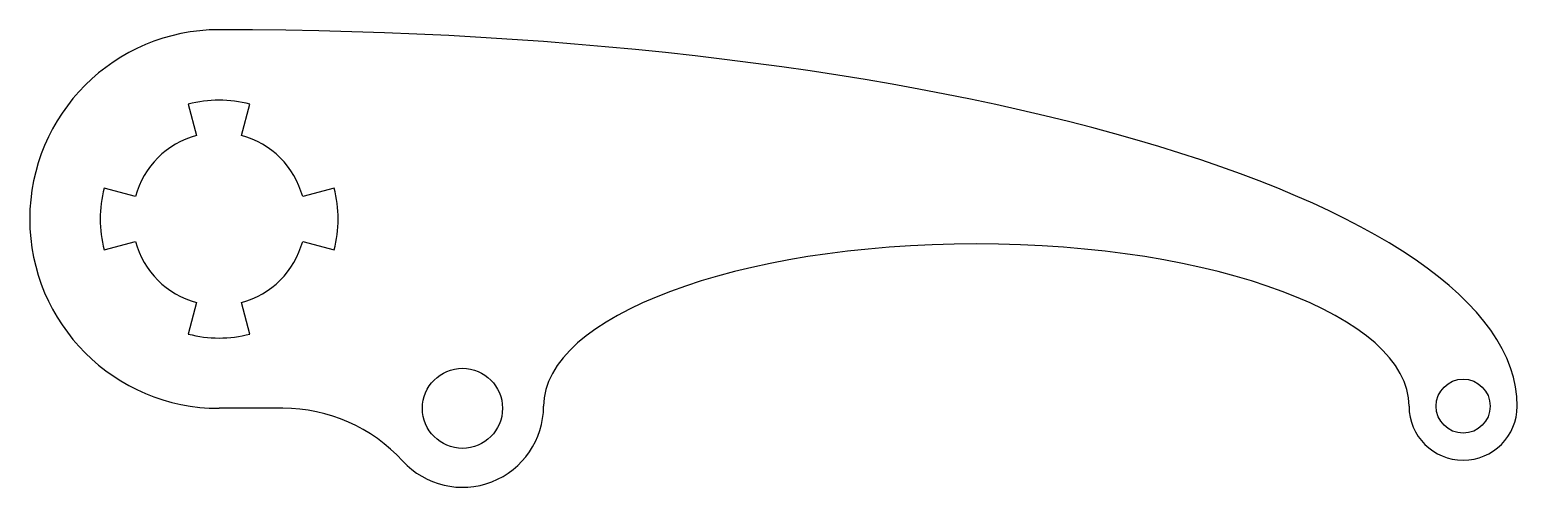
# Model space of a CAD drawing. Header units: inches. Extents: x 354 to 1729, y 298 to 720.
import ezdxf

# ---------------------------------------------------------------- set-up
doc = ezdxf.new("R2010")
doc.units = ezdxf.units.IN
doc.header["$MEASUREMENT"] = 0

msp = doc.modelspace()

# ---------------------------------------------------------------- linework, layer by layer
msp.add_lwpolyline([(422.8, 517), (451.7, 524.8, 0.267949), (508.3, 468.2), (500.5, 439.2, 0.131652), (557.5, 439.2), (549.7, 468.2, 0.267949), (606.3, 524.8), (635.3, 517, 0.131652), (635.3, 574), (606.3, 566.2, 0.267949), (549.7, 622.8), (557.5, 651.7, 0.131652), (500.5, 651.7), (508.3, 622.8, 0.267949), (451.7, 566.2), (422.8, 574, 0.131652)], format="xyb", close=True)
msp.add_lwpolyline([(698.7, 321.8, 0.210249), (588.1, 370.5), (529, 370.5)], format="xyb")
for centre, radius in [((754, 370.5), 37), ((1679, 372.5), 25)]:
    msp.add_circle(centre, radius)
for centre, radius, start, end in [((529, 545.5), 175, 90, 270), ((754, 372.5), 75, 222.5062, 0), ((1679, 372.5), 50, 180, 0)]:
    msp.add_arc(centre, radius, start, end)
for centre, major_axis, ratio, start_param, end_param in [((529, 372.5), (1200, 0), 0.289979, 0, 1.570796), ((1229, 372.5), (-400, 0), 0.375, 3.141593, 6.283185)]:
    msp.add_ellipse(centre, major_axis=major_axis, ratio=ratio, start_param=start_param, end_param=end_param)

doc.saveas('drawing.dxf')
